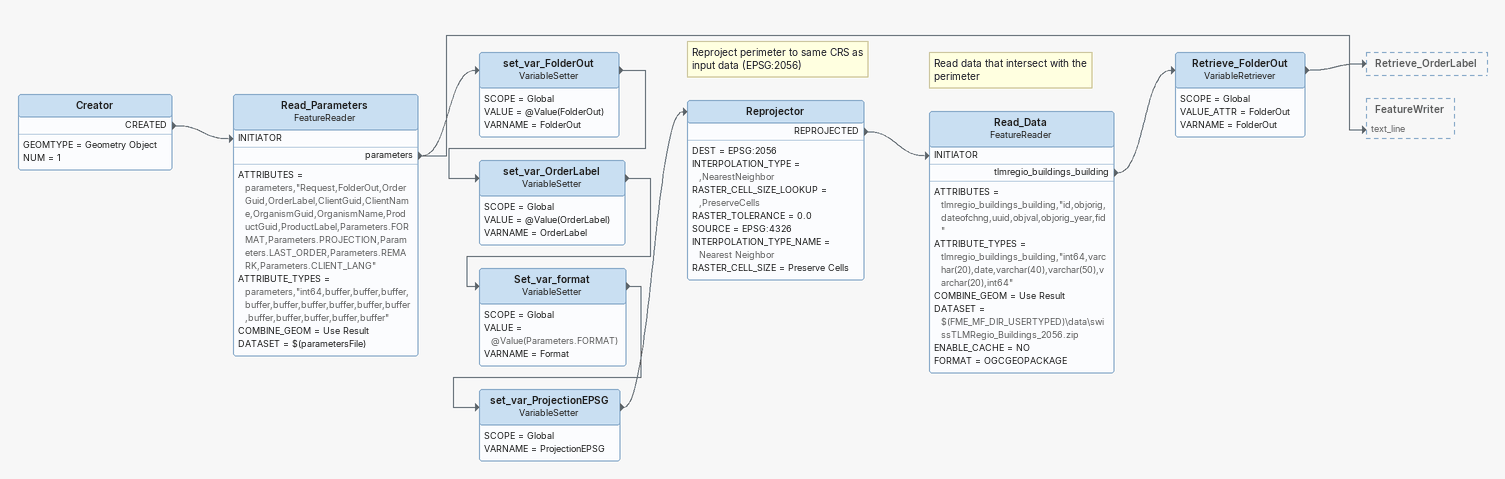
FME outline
Creator
    GEOMTYPE = Geometry Object
    NUM = 1
    CREATED -> Read_Parameters [INITIATOR]
Read_Parameters: FeatureReader
    ATTRIBUTES = parameters,"Request,FolderOut,OrderGuid,OrderLabel,ClientGuid,ClientName,OrganismGuid,OrganismName,ProductGuid,ProductLabel,Parameters.FORMAT,Parameters.PROJECTION,Parameters.LAST_ORDER,Parameters.REMARK,Parameters.CLIENT_LANG"
    ATTRIBUTE_TYPES = parameters,"int64,buffer,buffer,buffer,buffer,buffer,buffer,buffer,buffer,buffer,buffer,buffer,buffer,buffer,buffer"
    COMBINE_GEOM = Use Result
    DATASET = $(parametersFile)
    parameters -> set_var_FolderOut
    parameters -> FeatureWriter [text_line]
set_var_FolderOut: VariableSetter
    SCOPE = Global
    VALUE = @Value(FolderOut)
    VARNAME = FolderOut
    -> set_var_OrderLabel
set_var_OrderLabel: VariableSetter
    SCOPE = Global
    VALUE = @Value(OrderLabel)
    VARNAME = OrderLabel
    -> Set_var_format
Set_var_format: VariableSetter
    SCOPE = Global
    VALUE = @Value(Parameters.FORMAT)
    VARNAME = Format
    -> set_var_ProjectionEPSG
set_var_ProjectionEPSG: VariableSetter
    SCOPE = Global
    VARNAME = ProjectionEPSG
    -> Reprojector
Note: Reproject perimeter to same CRS as input data (EPSG:2056)
Reprojector
    DEST = EPSG:2056
    INTERPOLATION_TYPE = ,NearestNeighbor
    RASTER_CELL_SIZE_LOOKUP = ,PreserveCells
    RASTER_TOLERANCE = 0.0
    SOURCE = EPSG:4326
    INTERPOLATION_TYPE_NAME = Nearest Neighbor
    RASTER_CELL_SIZE = Preserve Cells
    REPROJECTED -> Read_Data [INITIATOR]
Note: Read data that intersect with the perimeter
Read_Data: FeatureReader
    ATTRIBUTES = tlmregio_buildings_building,"id,objorig,dateofchng,uuid,objval,objorig_year,fid"
    ATTRIBUTE_TYPES = tlmregio_buildings_building,"int64,varchar(20),date,varchar(40),varchar(50),varchar(20),int64"
    COMBINE_GEOM = Use Result
    DATASET = $(FME_MF_DIR_USERTYPED)\data\swissTLMRegio_Buildings_2056.zip
    ENABLE_CACHE = NO
    FORMAT = OGCGEOPACKAGE
    tlmregio_buildings_building -> Retrieve_FolderOut
Retrieve_FolderOut: VariableRetriever
    SCOPE = Global
    VALUE_ATTR = FolderOut
    VARNAME = FolderOut
    -> Retrieve_OrderLabel
